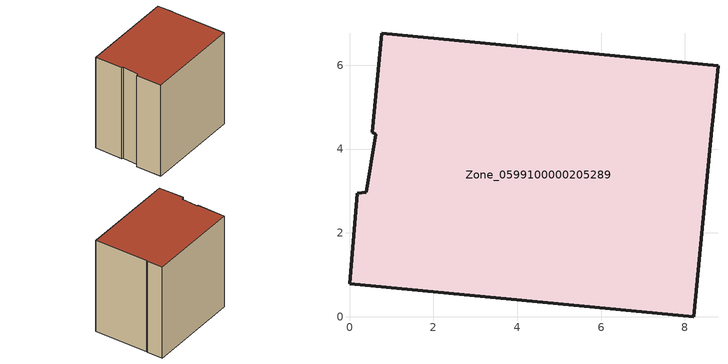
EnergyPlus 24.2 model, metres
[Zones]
Zone_0599100000205289
 floor ground (C_G): 0.54,4.4 0.77,6.76 8.79,5.99 8.66,4.66 8.65,4.59 8.21,0 0,0.79 0.18,2.95 0.4,2.97 0.62,4.35 z0
 wall outside (C_F): 0.77,6.76 0.54,4.4 0.62,4.35 0.4,2.97 0.18,2.95 0,0.79 8.21,0 8.65,4.59 8.66,4.66 8.79,5.99 0.77,6.76 z0:8.27
 roof outside (C_R): 0.62,4.35 0.4,2.97 0.18,2.95 0,0.79 8.21,0 8.65,4.59 8.66,4.66 8.79,5.99 0.77,6.76 0.54,4.4 z8.27
[BUILDING]
Pand.0599100000205289: North Axis=0; Terrain=City; Loads Convergence Tolerance Value=0.04; Temperature Convergence Tolerance Value=0.4; Solar Distribution=FullExterior; Maximum Number of Warmup Days=25; Minimum Number of Warmup Days=1
[Site:Location]
Rotterdam.The.Hague.AP_ZH_NLD Design_Conditions: Latitude=51.96; Longitude=4.45; Time Zone=1; Elevation=-4.5
[SITE:GROUNDTEMPERATURE:BUILDINGSURFACE]
18, 18, 18, 18, 18, 18, 18, 18, 18, 18, 18, 18
[MATERIAL] Thermal Absorptance=0.9; Solar Absorptance=0.7; Visible Absorptance=0.7
Name | Roughness | Thickness | Conductivity | Density | Specific Heat
G.TC.1946-1964 | MediumSmooth | 0.15 | 1 | 540 | 1210
F.TC.1946-1964 | Rough | 0.3 | 0.857143 | 1920 | 840
R.TC.1946-1964 | MediumRough | 0.2 | 0.235294 | 1500 | 1000
[CONSTRUCTION]
C_G: G.TC.1946-1964
C_F: F.TC.1946-1964
C_R: R.TC.1946-1964
[ZONE]
Zone_0599100000205289: Type=1; Multiplier=1; Ceiling Height=Autocalculate; Volume=Autocalculate; Floor Area=autocalculate; Part of Total Floor Area=Yes
[ZONEINFILTRATION:DESIGNFLOWRATE]
Infil_Zone_0599100000205289: Zone or ZoneList or Space or SpaceList=Zone_0599100000205289; Schedule=AlwaysOn; Design Flow Rate Calculation Method=Flow/Area; Flow Rate per Floor Area=0.003; Constant Term Coefficient=1; Temperature Term Coefficient=0; Velocity Term Coefficient=0; Velocity Squared Term Coefficient=0
[HVACTEMPLATE:ZONE:IDEALLOADSAIRSYSTEM]
Zone_0599100000205289: Maximum Heating Supply Air Temperature=50; Minimum Cooling Supply Air Temperature=13; Maximum Heating Supply Air Humidity Ratio=0.0156; Minimum Cooling Supply Air Humidity Ratio=0.0077; Heating Limit=NoLimit; Cooling Limit=NoLimit; Dehumidification Control Type=ConstantSensibleHeatRatio; Cooling Sensible Heat Ratio=0.7; Dehumidification Setpoint=60; Humidification Control Type=None; Humidification Setpoint=30; Outdoor Air Method=None; Outdoor Air Flow Rate per Person=0.00944; Outdoor Air Flow Rate per Zone Floor Area=0; Outdoor Air Flow Rate per Zone=0; Demand Controlled Ventilation Type=None; Outdoor Air Economizer Type=NoEconomizer; Heat Recovery Type=None; Sensible Heat Recovery Effectiveness=0.7; Latent Heat Recovery Effectiveness=0.65
[ZONECONTROL:THERMOSTAT]
ThermostatControl_Zone_0599100000205289: Zone or ZoneList=Zone_0599100000205289; Control Type Schedule=DualSetpointControlType; Control 1=Thermostat_Zone_0599100000205289; Temperature Difference Between Cutout And Setpoint=0
[THERMOSTATSETPOINT:DUALSETPOINT]
Thermostat_Zone_0599100000205289: Heating Setpoint Temperature Schedule=HeatingSetpoint_Zone_0599100000205289; Cooling Setpoint Temperature Schedule=CoolingSetpoint_Zone_0599100000205289
[SCHEDULE:COMPACT]
HeatingSetpoint_Zone_0599100000205289: Through: 12/31, For: AllDays, Until: 24:00, 21
CoolingSetpoint_Zone_0599100000205289: Through: 12/31, For: AllDays, Until: 24:00, 24
DualSetpointControlType: Through: 12/31, For: AllDays, Until: 24:00, 4
AlwaysOn: Through: 12/31, For: AllDays, Until: 24:00, 1
